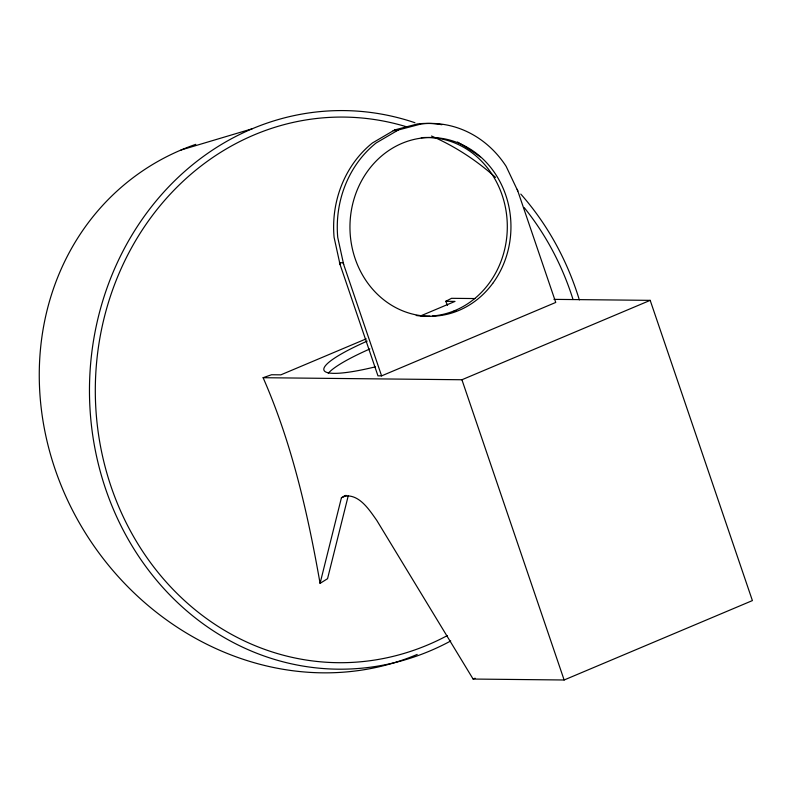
<?xml version="1.0" encoding="UTF-8"?>
<svg xmlns="http://www.w3.org/2000/svg" width="792" height="792" viewBox="0 0 792 792"><rect width="100%" height="100%" fill="white"/><g stroke="black" fill="none" stroke-linecap="round" stroke-linejoin="round"><path stroke-width="1.19" d="M348.203 495.94L327.551 578.695L320.077 583.357L341.441 497.722L346.015 495.337M441.887 124.72A103.465 93.179 -89.4 0 0 417.572 123.928L394.703 129.928L372.448 142.956A103.465 93.179 -89.4 0 0 334.085 237.333L340.025 264.429M517.819 191.03L506.137 166.35A103.465 93.179 -89.4 0 0 421.215 123.958L398.336 129.967L376.091 142.996A103.465 93.179 -89.4 0 0 337.729 237.372L343.669 264.469M447.539 305.296L445.748 301.307L451.539 298.317L474.982 298.554M366.231 338.837L280.863 374.844L271.537 374.745L263.112 377.705C291.852 443.134 307.751 513.236 320.077 583.357M420.859 315.8L455.004 301.405L445.748 301.307M381.595 375.873L343.084 262.756L339.451 262.716L377.952 375.834L381.595 375.873L555.746 302.435L517.235 189.318M263.112 377.705L461.924 379.754L650.192 300.356L752.4 600.593L564.132 679.991L473.101 679.051L376.705 520.285C369.141 509.721 359.083 493.535 344.005 496.188M341.441 497.722L346.49 495.594M473.101 679.051L475.121 678.199M181.031 150.005L252.143 128.799M394.703 129.928L398.336 129.967M393.159 130.581L396.802 130.621M553.954 299.366L650.192 300.356M461.924 379.754L564.132 679.991M447.45 635.521A272.814 245.708 -89.4 0 1 96.297 414.958A272.814 245.708 -89.4 0 1 406.118 126.661M431.501 136.026A272.814 245.708 -89.4 0 1 495.545 177.398M524.205 207.623A272.814 245.708 -89.4 0 1 573.042 299.524M421.285 137.699A89.377 80.497 -89.4 0 1 507.118 220.523A89.377 80.497 -89.4 0 1 432.343 316.008M429.868 316.156A89.377 80.497 -89.4 0 1 416.226 315.483M375.329 366.854A97.753 15.464 -18.8 0 1 323.928 370.072A97.753 15.464 -18.8 0 1 367.161 341.134M453.252 311.484A97.753 15.464 -18.8 0 1 456.558 310.652M328.284 373.309A97.753 15.464 -18.8 0 1 369.834 348.965M450.737 640.956A279.309 251.549 -89.4 0 1 90.199 411.83A279.309 251.549 -89.4 0 1 414.939 122.73M457.43 142.006A279.309 251.549 -89.4 0 1 480.2 156.885M520.809 194.099A279.309 251.549 -89.4 0 1 579.338 299.901M417.196 654.439A279.309 250.5 56 0 1 64.033 492.337A279.309 250.5 56 0 1 195.782 144.352M492.733 283.368A89.377 80.497 -89.4 0 0 443.48 138.659A89.377 80.497 -89.4 0 0 355.143 258.647A89.377 80.497 -89.4 0 0 492.733 283.368"/></g></svg>
